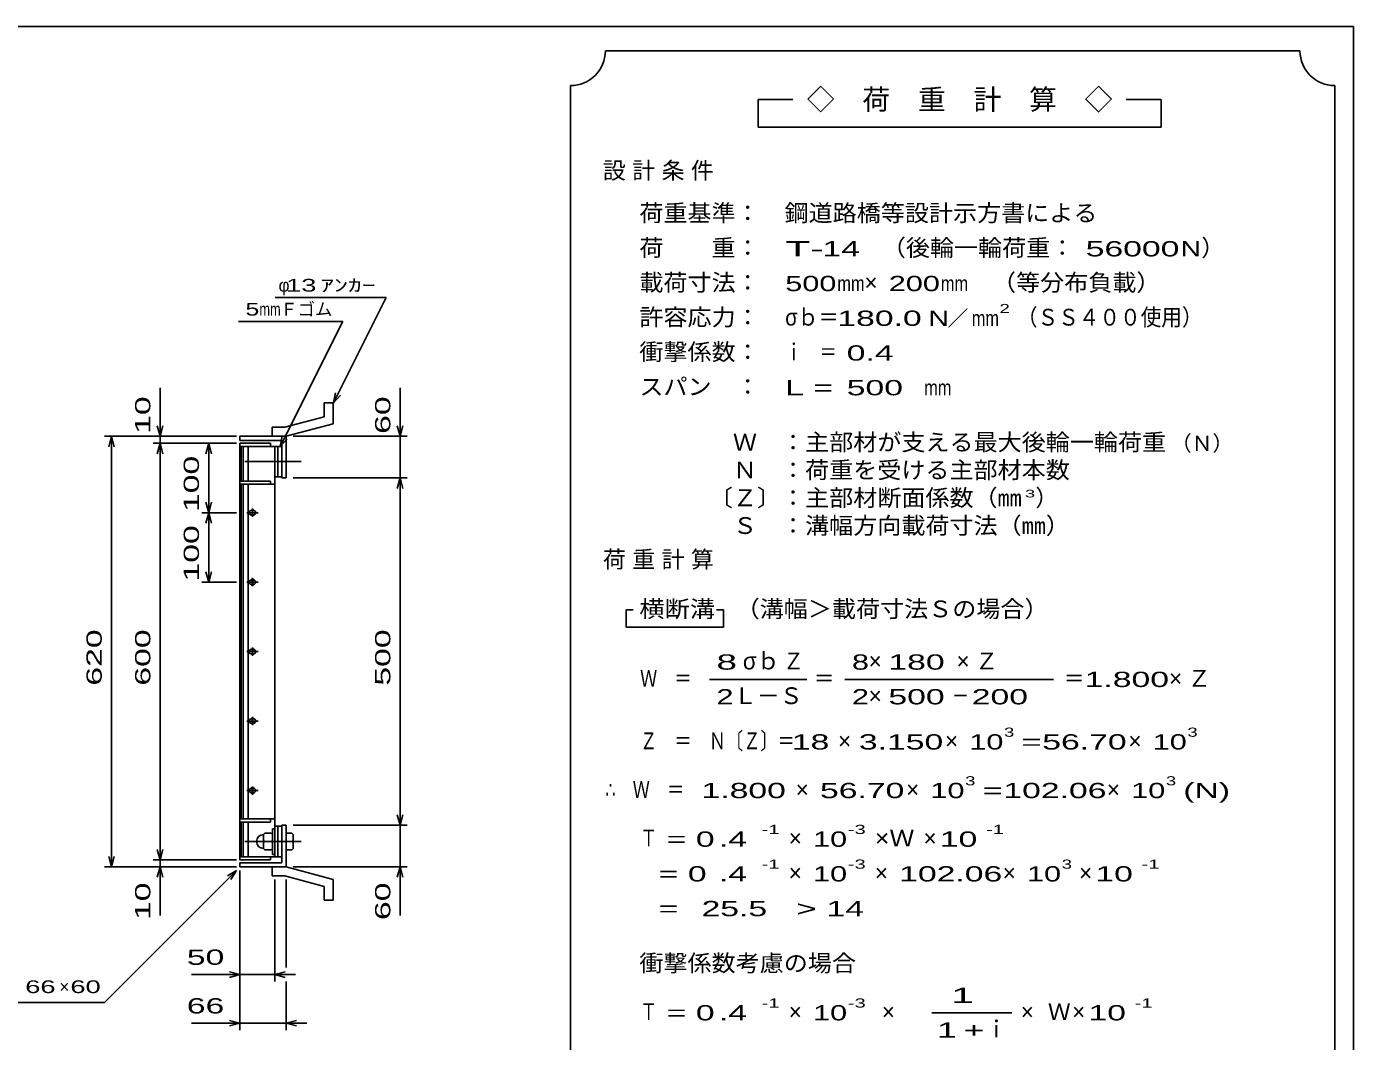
# Model space of a CAD drawing. Units: millimetres, scale not verified. Extents: x -1820 to 1731, y -1282 to 1054.
# Drawn here: x -179 to 1731, y -408 to 1054 of the extents above; entities that cross this region are included whole.
import ezdxf
from ezdxf.enums import TextEntityAlignment as Align

# ---------------------------------------------------------------- set-up
doc = ezdxf.new("R2010")
doc.units = ezdxf.units.MM
doc.header["$LTSCALE"] = 10
doc.linetypes.add('CHAIN', pattern=[18.5, 12, -1.5, 3.5, -1.5])
for name, color, linetype, lineweight in [('0_2', 150, 'Continuous', 25), ('16', 3, 'Continuous', 25), ('19', 6, 'Continuous', 25), ('22', 2, 'Continuous', 25)]:
    doc.layers.add(name, color=color, linetype=linetype, lineweight=lineweight)
doc.styles.add('ベクトル', font='')
doc.styles.get('ベクトル').set_extended_font_data('ベクトル')

msp = doc.modelspace()

# ---------------------------------------------------------------- linework, layer by layer
at = {"layer": '0_2'}
for p, q in [((-1729, 1053.5), (1731, 1053.5)), ((1731, 1053.5), (1731, -1146.5))]:
    msp.add_line(p, q, dxfattribs=at)
at = {"layer": '16'}
for p, q in [((128, 453.5), (172, 453.5)), ((128, 449), (128, 453.5)), ((128, 449), (172, 449)), ((128, -142), (128, 449)), ((128, 449), (178, 449)), ((129.5, 399), (129.5, 449)), ((132.5, 399), (132.5, 449)), ((140, 399), (140, 449)), ((172, 449), (172, 453.5)), ((178, -142), (178, 449)), ((178, 449), (182.5, 449)), ((182.5, 449), (182.5, 405)), ((188.5, 449), (182.5, 449)), ((188.5, 405), (188.5, 449)), ((182.5, 405), (178, 405)), ((182.5, 405), (188.5, 405)), ((128, 394.5), (128, 399)), ((128, 399), (172, 399)), ((128, 394.5), (178, 394.5)), ((129.5, -87.5), (129.5, 394.5)), ((132.5, -87.5), (132.5, 394.5)), ((140, -87.5), (140, 394.5)), ((172, 394.5), (172, 399)), ((138, 353.5), (154, 353.5)), ((144, 356.5), (148, 356.5)), ((144, 350.5), (148, 350.5)), ((146, 347.5), (146, 359.5)), ((138, 253.5), (154, 253.5)), ((144, 256.5), (148, 256.5)), ((144, 250.5), (148, 250.5)), ((146, 247.5), (146, 259.5)), ((138, 153.5), (154, 153.5)), ((144, 156.5), (148, 156.5)), ((146, 147.5), (146, 159.5)), ((144, 150.5), (148, 150.5)), ((146, 47.5), (146, 59.5)), ((138, 53.5), (154, 53.5)), ((144, 56.5), (148, 56.5)), ((144, 50.5), (148, 50.5)), ((138, -46.5), (154, -46.5)), ((144, -43.5), (148, -43.5)), ((144, -49.5), (148, -49.5)), ((146, -52.5), (146, -40.5)), ((128, -92), (128, -87.5)), ((128, -87.5), (178, -87.5)), ((128, -92), (172, -92)), ((129.5, -142), (129.5, -92)), ((132.5, -142), (132.5, -92)), ((140, -142), (140, -92)), ((172, -92), (172, -87.5)), ((164, -108), (162, -110)), ((162, -110), (162, -130)), ((173, -108), (164, -108)), ((175, -110), (173, -108)), ((175, -138.5), (175, -101.5)), ((175, -101.5), (178, -101.5)), ((182.5, -98), (178, -98)), ((178, -101.5), (178, -138.5)), ((182.5, -142), (182.5, -98)), ((182.5, -98), (188.5, -98)), ((188.5, -98), (188.5, -142)), ((162, -118), (164, -120)), ((164, -120), (162, -122)), ((162, -130), (164, -132)), ((173, -120), (164, -120)), ((164, -132), (173, -132)), ((173, -120), (175, -118)), ((175, -122), (173, -120)), ((173, -132), (175, -130)), ((128, -142), (172, -142)), ((128, -146.5), (128, -142)), ((128, -142), (178, -142)), ((128, -146.5), (172, -146.5)), ((172, -146.5), (172, -142)), ((178, -138.5), (175, -138.5)), ((178, -142), (182.5, -142)), ((188.5, -142), (182.5, -142))]:
    msp.add_line(p, q, dxfattribs=at)
at = {"layer": '16', "linetype": 'CHAIN'}
for p, q in [((135, 427), (216, 427)), ((135, -120), (216, -120))]:
    msp.add_line(p, q, dxfattribs=at)
at = {"layer": '16'}
for centre, radius, start, end in [((144, 353.5), 3, 90, 270), ((146, 353.5), 4, 46.6, 133.4), ((146, 353.5), 4, 226.6, 313.4), ((148, 353.5), 3, 270, 90), ((144, 253.5), 3, 90, 270), ((146, 253.5), 4, 46.6, 133.4), ((146, 253.5), 4, 226.6, 313.4), ((148, 253.5), 3, 270, 90), ((144, 153.5), 3, 90, 270), ((146, 153.5), 4, 46.6, 133.4), ((148, 153.5), 3, 270, 90), ((146, 153.5), 4, 226.6, 313.4), ((146, 53.5), 4, 46.6, 133.4), ((144, 53.5), 3, 90, 270), ((146, 53.5), 4, 226.6, 313.4), ((148, 53.5), 3, 270, 90), ((144, -46.5), 3, 90, 270), ((146, -46.5), 4, 46.6, 133.4), ((146, -46.5), 4, 226.6, 313.4), ((148, -46.5), 3, 270, 90), ((162, -120), 10, 90, 270)]:
    msp.add_arc(centre, radius, start, end, dxfattribs=at)
at = {"layer": '19'}
for p, q in [((249.11, 511.62), (262.11, 511.62)), ((249.11, 491.6), (249.11, 511.62)), ((262.11, 481.62), (262.11, 511.62)), ((249.11, 491.6), (192.78, 476.51)), ((194.5, 463.5), (262.11, 481.62)), ((128, 457.5), (128, 463.5)), ((128, 463.5), (194.5, 463.5)), ((174.49, 476.51), (192.78, 476.51)), ((174.49, 463.51), (174.49, 476.51)), ((174.5, 463.5), (194.5, 463.5)), ((194.5, 463.5), (194.5, 403.5)), ((188.5, 457.5), (128, 457.5)), ((188.5, 403.5), (188.5, 457.5)), ((194.5, 403.5), (188.5, 403.5)), ((194.5, -96.5), (188.5, -96.5)), ((188.5, -96.5), (188.5, -150.5)), ((194.5, -156.5), (194.5, -96.5)), ((202.5, -108), (194.5, -108)), ((194.5, -108), (194.5, -132)), ((204.5, -110), (202.5, -108)), ((204.5, -130), (204.5, -110)), ((194.5, -120), (202.5, -120)), ((194.5, -132), (202.5, -132)), ((204.5, -118), (202.5, -120)), ((202.5, -120), (204.5, -122)), ((202.5, -132), (204.5, -130)), ((128, -150.5), (128, -156.5)), ((188.5, -150.5), (128, -150.5)), ((128, -156.5), (194.5, -156.5)), ((174.49, -169.51), (174.49, -156.51)), ((174.49, -169.51), (192.78, -169.51)), ((174.5, -156.5), (194.5, -156.5)), ((249.11, -184.6), (192.78, -169.51)), ((194.5, -156.5), (262.11, -174.62)), ((249.11, -204.62), (249.11, -184.6)), ((262.11, -204.62), (262.11, -174.62)), ((249.11, -204.62), (262.11, -204.62))]:
    msp.add_line(p, q, dxfattribs=at)
at = {"layer": '22', "color": 4}
for p, q in [((1654, 1018.5), (654, 1018.5)), ((604, 968.5), (604, -581.5)), ((1704, -581.5), (1704, 968.5)), ((924, 948.5), (874, 948.5)), ((874, 948.5), (874, 908.5)), ((1454, 948.5), (1404, 948.5)), ((1454, 908.5), (1454, 948.5)), ((874, 908.5), (1454, 908.5)), ((178.5, 663.5), (338.5, 663.5)), ((262.5, 511.5), (338.5, 663.5)), ((126, 629), (276, 629)), ((186, 449), (276, 629)), ((13, 463.5), (13, 533.5)), ((262.5, 511.5), (265.5, 526.1)), ((262.5, 511.5), (272.5, 522.5)), ((358.5, 463.5), (358.5, 533.5)), ((13, 463.5), (9, 478.5)), ((17, 478.5), (13, 463.5)), ((358.5, 463.5), (354.5, 478.5)), ((358.5, 463.5), (362.5, 478.5)), ((-67, 463.5), (123, 463.5)), ((-61, 448.5), (-57, 463.5)), ((-53, 448.5), (-57, 463.5)), ((-57, -156.5), (-57, 463.5)), ((123, 463.5), (3, 463.5)), ((13, 463.5), (13, 453.5)), ((186, 449), (189, 463.6)), ((186, 449), (196, 460)), ((204.5, 463.5), (368.5, 463.5)), ((358.5, 403.5), (358.5, 463.5)), ((3, 453.5), (123, 453.5)), ((9, 438.5), (13, 453.5)), ((17, 438.5), (13, 453.5)), ((13, -146.5), (13, 453.5)), ((123, 453.5), (73, 453.5)), ((83, 453.5), (79, 438.5)), ((87, 438.5), (83, 453.5)), ((83, 453.5), (83, 353.5)), ((204.5, 403.5), (368.5, 403.5)), ((354.5, 388.5), (358.5, 403.5)), ((362.5, 388.5), (358.5, 403.5)), ((358.5, -96.5), (358.5, 403.5)), ((83, 353.5), (79, 368.5)), ((87, 368.5), (83, 353.5)), ((73, 353.5), (123, 353.5)), ((83, 353.5), (79, 338.5)), ((87, 338.5), (83, 353.5)), ((83, 353.5), (83, 253.5)), ((83, 253.5), (79, 268.5)), ((87, 268.5), (83, 253.5)), ((73, 253.5), (123, 253.5)), ((694, 213.5), (684, 213.5)), ((684, 213.5), (684, 188.5)), ((824, 213.5), (814, 213.5)), ((824, 188.5), (824, 213.5)), ((684, 188.5), (824, 188.5)), ((804, 113.5), (944, 113.5)), ((999, 113.5), (1299, 113.5)), ((358.5, -96.5), (354.5, -81.5)), ((358.5, -96.5), (362.5, -81.5)), ((204.5, -96.5), (368.5, -96.5)), ((358.5, -156.5), (358.5, -96.5)), ((13, -146.5), (9, -131.5)), ((13, -146.5), (17, -131.5)), ((-57, -156.5), (-61, -141.5)), ((-57, -156.5), (-53, -141.5)), ((3, -146.5), (123, -146.5)), ((13, -156.5), (13, -146.5)), ((-67, -156.5), (123, -156.5)), ((-67, -351.5), (123, -161.5)), ((3, -156.5), (123, -156.5)), ((9, -171.5), (13, -156.5)), ((17, -171.5), (13, -156.5)), ((13, -226.5), (13, -156.5)), ((110, -169.5), (123, -161.5)), ((115, -174.5), (123, -161.5)), ((128, -321.5), (128, -161.5)), ((128, -391.5), (128, -161.5)), ((204.5, -156.5), (368.5, -156.5)), ((354.5, -171.5), (358.5, -156.5)), ((362.5, -171.5), (358.5, -156.5)), ((358.5, -226.5), (358.5, -156.5)), ((178, -321.5), (178, -174.5)), ((194.5, -301.5), (194.5, -174.5)), ((58, -311.5), (128, -311.5)), ((128, -311.5), (113, -307.5)), ((113, -315.5), (128, -311.5)), ((128, -311.5), (178, -311.5)), ((178, -311.5), (193, -307.5)), ((193, -315.5), (178, -311.5)), ((178, -311.5), (208, -311.5)), ((194.5, -391.5), (194.5, -321.5)), ((-267, -351.5), (-67, -351.5)), ((58, -381.5), (128, -381.5)), ((128, -381.5), (113, -377.5)), ((113, -385.5), (128, -381.5)), ((128, -381.5), (194.5, -381.5)), ((194.5, -381.5), (209.5, -377.5)), ((209.5, -385.5), (194.5, -381.5)), ((194.5, -381.5), (224.5, -381.5)), ((1124, -366.5), (1239, -366.5))]:
    msp.add_line(p, q, dxfattribs=at)
for centre, start, end in [((604, 1018.5), 270, 0), ((1704, 1018.5), 180, 270)]:
    msp.add_arc(centre, 50, start, end, dxfattribs=at)

# ---------------------------------------------------------------- texts
at = {"layer": '22', "style": 'ベクトル'}
for s, height, p in [('◇\u3000荷\u3000重\u3000計\u3000算\u3000◇', 29.33, (944, 948.5)), ('）', 24.19, (1512, 735)), ('×', 24.19, (1027, 685)), ('φ', 18.33, (183.5, 681)), ('Ｆゴム', 18.33, (186, 646.5)), ('／', 21.99, (1146.5, 633.5)), ('（Ｎ）', 21.99, (1468, 453.5)), ('）', 24.19, (1273, 375)), ('σｂ', 24.19, (852, 140)), ('×', 24.19, (1033, 140)), ('Ｌ－Ｓ', 24.19, (839, 90)), ('×', 24.19, (1033, 90)), ('×', 24.19, (989, 25)), ('×', 24.19, (1143, 25)), ('×', 24.19, (1407, 25)), ('×', 24.19, (928, -45)), ('×', 24.19, (1087, -45)), ('×', 24.19, (1376, -45)), ('×', 24.19, (918, -115)), ('×', 24.19, (1112, -115)), ('×', 24.19, (918, -165)), ('×', 24.19, (1042, -165)), ('×', 24.19, (1226, -165)), ('×', 24.19, (1336, -165)), ('×', 18.33, (-132, -329)), ('×', 24.19, (918, -365)), ('×', 24.19, (1052, -365)), ('×', 24.19, (1252, -365)), ('Ｗ', 24.19, (1291, -365)), ('×', 24.19, (1326, -365)), ('ｉ', 24.19, (1200.5, -390))]:
    msp.add_text(s, height=height, dxfattribs=at).set_placement(p, align=Align.MIDDLE_LEFT)
for s, height, width, p in [('荷重基準：\u3000', 24.19, 1.05, (703, 785)), ('鋼道路橋等設計示方書による', 24.19, 1.05, (912, 785)), ('荷\u3000\u3000重：\u3000', 24.19, 1.05, (703, 735)), ('（後輪一輪荷重：', 24.19, 1.05, (1052, 735)), ('T-', 21.99, 2, (913, 733.5)), (' 14 ', 21.99, 1.65, (953, 733.5)), (' 56000', 21.99, 1.65, (1332, 733.5)), ('N', 21.99, 1.4, (1482, 733.5)), (' 13 ', 18.33, 1.6, (183.5, 681)), ('ｱﾝｶｰ', 18.33, 1.6, (243.5, 681)), ('載荷寸法：\u3000', 24.19, 1.05, (703, 685)), ('500', 21.99, 1.5, (913, 683.5)), ('mm', 21.99, 0.8, (988, 683.5)), ('200', 21.99, 1.5, (1062, 683.5)), ('mm', 21.99, 0.8, (1137, 683.5)), ('\u3000（等分布負載）', 24.19, 1.05, (1176, 685)), ('5', 18.33, 1.45, (136, 646.5)), ('mm', 18.33, 0.75, (156, 646.5)), ('許容応力：\u3000', 24.19, 1.05, (703, 635)), ('2', 13.2, 1.5, (1221.5, 647.5)), ('（ＳＳ４００使用）', 24.19, 0.9, (1246.5, 635)), ('σｂ＝', 24.19, 0.9, (913, 635)), ('180.0', 21.99, 1.65, (988, 633.5)), ('N', 21.99, 1.4, (1119, 633.5)), ('mm', 21.99, 0.8, (1181.5, 633.5)), ('衝撃係数：\u3000', 24.19, 1.05, (703, 585)), ('ｉ\u3000＝', 24.19, 0.75, (913, 585)), (' 0.4', 21.99, 1.65, (988, 583.5)), ('スパン\u3000：\u3000', 24.19, 1.05, (703, 535)), ('L =', 21.99, 1.65, (913, 533.5)), (' 500 ', 21.99, 1.65, (988, 533.5)), ('mm', 21.99, 0.8, (1113, 533.5)), ('\u3000Ｗ\u3000：主部材が支える最大後輪一輪荷重', 24.19, 1.05, (803, 455)), ('\u3000Ｎ\u3000：荷重を受ける主部材本数', 24.19, 1.05, (803, 415)), ('〔Ｚ〕：主部材断面係数（㎜', 24.19, 1.05, (803, 375)), ('3', 11, 1.8, (1258, 381)), ('\u3000Ｓ\u3000：溝幅方向載荷寸法（㎜）', 24.19, 1.05, (803, 335)), ('横断溝', 24.19, 1.1, (703, 215)), ('\u3000（溝幅＞載荷寸法Ｓの場合）', 24.19, 1.05, (807, 215)), ('8', 21.99, 1.8, (814, 138.5)), ('Ｚ', 24.19, 0.9, (910, 140)), ('8', 21.99, 1.5, (1009, 138.5)), (' 180 ', 21.99, 1.65, (1048, 138.5)), ('Ｗ\u3000＝', 24.19, 0.75, (704, 115)), ('＝', 24.19, 0.9, (954, 115)), ('＝', 24.19, 0.9, (1314, 115)), ('1.800', 21.99, 1.65, (1344, 113.5)), ('2', 21.99, 1.5, (814, 88.5)), ('2', 21.99, 1.5, (1009, 88.5)), (' 500 ', 21.99, 1.65, (1048, 88.5)), (' 200 ', 21.99, 1.65, (1168, 88.5)), ('－', 24.19, 0.75, (1153, 90)), ('Ｚ\u3000＝\u3000Ｎ〔Ｚ〕＝', 24.19, 0.75, (704, 25)), ('3', 13.2, 1.5, (1228, 37.5)), ('3', 13.2, 1.5, (1492, 37.5)), (' 18 ', 21.99, 1.65, (909, 23.5)), ('3.150', 21.99, 1.65, (1019, 23.5)), ('10', 21.99, 1.5, (1178, 23.5)), ('=', 21.99, 1.7, (1253, 23.5)), ('56.70', 21.99, 1.65, (1283, 23.5)), ('10', 21.99, 1.5, (1442, 23.5)), ('∴\u3000Ｗ\u3000＝', 24.19, 0.75, (654, -45)), (' 1.800', 21.99, 1.65, (779, -46.5)), ('56.70', 21.99, 1.65, (963, -46.5)), ('10', 21.99, 1.5, (1122, -46.5)), ('3', 13.2, 1.5, (1172, -32.5)), ('102.06', 21.99, 1.65, (1227, -46.5)), ('10', 21.99, 1.5, (1411, -46.5)), ('3', 13.2, 1.5, (1461, -32.5)), ('(N)', 21.99, 1.65, (1486, -46.5)), ('=', 21.99, 1.7, (1197, -46.5)), ('Ｔ', 24.19, 0.75, (704, -115)), (' = 0', 21.99, 1.65, (729, -116.5)), (' .4 ', 21.99, 1.65, (804, -116.5)), ('-1', 13.2, 1.65, (879, -102.5)), ('10', 21.99, 1.5, (953, -116.5)), ('-3', 13.2, 1.65, (1003, -102.5)), ('×Ｗ', 24.19, 1.1, (1042, -115)), (' 10 ', 21.99, 1.65, (1122, -116.5)), ('-1', 13.2, 1.65, (1202, -102.5)), ('-1', 13.2, 1.65, (879, -152.5)), ('-3', 13.2, 1.65, (1003, -152.5)), ('3', 13.2, 1.5, (1311, -152.5)), ('-1', 13.2, 1.65, (1426, -152.5)), ('  = 0', 21.99, 1.65, (704, -166.5)), (' .4 ', 21.99, 1.65, (804, -166.5)), ('10', 21.99, 1.5, (953, -166.5)), ('102.06', 21.99, 1.65, (1077, -166.5)), ('10', 21.99, 1.5, (1261, -166.5)), (' 10 ', 21.99, 1.65, (1346, -166.5)), (' 25.5', 21.99, 1.65, (779, -216.5)), ('>', 21.99, 1.7, (929, -216.5)), (' 14 ', 21.99, 1.65, (959, -216.5)), ('  =', 21.99, 1.65, (704, -216.5)), (' 50 ', 21.99, 1.65, (38, -286.5)), ('衝撃係数考慮の場合', 24.19, 1.05, (703, -295)), (' 66 ', 18.33, 1.6, (-192, -329)), (' 60 ', 18.33, 1.6, (-127, -329)), (' 66 ', 21.99, 1.65, (38, -356.5)), ('Ｔ', 24.19, 0.75, (704, -365)), (' = 0', 21.99, 1.65, (729, -366.5)), (' .4 ', 21.99, 1.65, (804, -366.5)), ('-1', 13.2, 1.65, (879, -352.5)), ('10', 21.99, 1.5, (953, -366.5)), ('-3', 13.2, 1.65, (1003, -352.5)), (' 10 ', 21.99, 1.65, (1336, -366.5)), ('-1', 13.2, 1.65, (1416, -352.5))]:
    msp.add_text(s, height=height, dxfattribs=dict(at, width=width)).set_placement(p, align=Align.MIDDLE_LEFT)
at = {"layer": '22', "style": 'ベクトル', "width": 1.65}
for s, p in [(' 10 ', (-12, 453.5)), (' 60 ', (333.5, 453.5)), (' 100 ', (58, 341)), (' 100 ', (58, 241)), (' 620 ', (-82, 91)), (' 600 ', (-12, 91)), (' 500 ', (333.5, 91)), (' 10 ', (-12, -246.5)), (' 60 ', (333.5, -246.5))]:
    msp.add_text(s, height=21.99, rotation=90, dxfattribs=at).set_placement(p, align=Align.MIDDLE_LEFT)
at = {"layer": '22', "attachment_point": 4, "style": 'ベクトル'}
for s, insert, char_height in [('\\T1.28;設計条件', (650.5, 845), 24.19), ('\\T1.28;荷重計算', (650.5, 285), 24.19), ('\\T1.42;×Ｚ', (1159.5, 140), 24.19), ('\\T1.42;×Ｚ', (1465.5, 115), 24.19), ('\\T1.25;\\W2;\\~1\\~', (1131.5, -341.5), 21.99), ('\\T1.33;\\W1.75;1+', (1131.5, -391.5), 21.99)]:
    msp.add_mtext(s, dxfattribs=dict(at, insert=insert, char_height=char_height))

doc.saveas('drawing.dxf')
